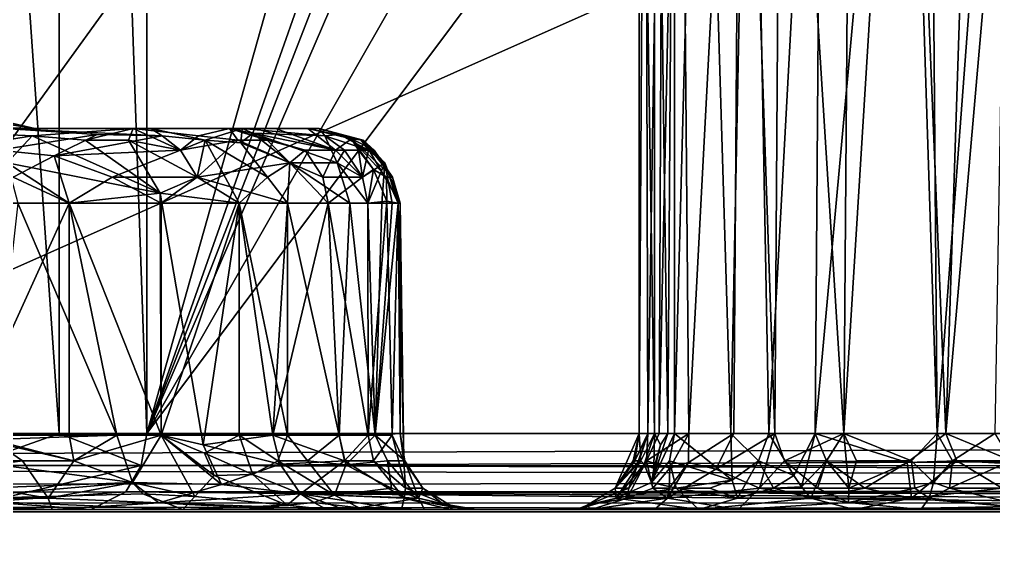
# Model space of a CAD drawing. Extents: x -30 to 83, y -53 to 60.
# Drawn here: x 10.724 to 12.003, y -13.076 to -12.357 of the extents above; entities that cross this region are included whole.
import ezdxf

# ---------------------------------------------------------------- set-up
doc = ezdxf.new("R2010")
doc.units = 0
doc.header["$MEASUREMENT"] = 0

msp = doc.modelspace()

# ---------------------------------------------------------------- linework, layer by layer
for points in [[(63.169998, -40), (-9.17, -40), (63.169998, 60)], [(-9.17, 60), (63.169998, 60), (-9.17, -40)], [(-7.187, 58, 2), (-7.187, -40, 2), (61.187, -40, 2)], [(61.187, 58, 2), (-7.187, 58, 2), (61.187, -40, 2)], [(-30, -1, 38), (30, -1, 38), (-30, -17, 38)], [(30, -17, 38), (-30, -17, 38), (30, -1, 38)], [(30, -2.998, 39.998001), (-30, -2.998, 39.998001), (-30, -15.003, 39.998001)], [(-30, -15.003, 39.998001), (30, -15.003, 39.998001), (30, -2.998, 39.998001)], [(5, -15, 40), (5, -3, 40), (75, -15, 40)], [(75, -3, 40), (75, -15, 40), (5, -3, 40)], [(9.998001, -13.003, 41.998001), (21.252998, -13.003, 41.998001), (21.252998, -7.997999, 41.998001)], [(9.998001, -13.003, 41.998001), (21.252998, -7.997999, 41.998001), (9.998001, -7.997999, 41.998001)], [(10.775896, -9.6, 62.894791), (10.545287, -9.6, 63.087795), (10.775896, -12.9, 62.894791)], [(10.775896, -12.9, 62.894791), (10.545287, -9.6, 63.087795), (10.545287, -12.9, 63.087795)], [(10.890836, -12.9, 62.784191), (10.890836, -9.6, 62.784191), (10.775896, -9.6, 62.894791)], [(10.890836, -12.9, 62.784191), (10.775896, -9.6, 62.894791), (10.775896, -12.9, 62.894791)], [(10.890836, -12.9, 62.784191), (11.313806, -11.4, 62.269073), (10.890836, -9.6, 62.784191)], [(11.389791, -11.48587, 62.186131), (11.313806, -11.4, 62.269073), (10.890836, -12.9, 62.784191)], [(11.433151, -11.50461, 62.134155), (11.389791, -11.48587, 62.186131), (10.890836, -12.9, 62.784191)], [(11.485088, -11.52447, 62.071911), (11.433151, -11.50461, 62.134155), (10.890836, -12.9, 62.784191)], [(11.650565, -11.57253, 61.873566), (11.485088, -11.52447, 62.071911), (10.890836, -12.9, 62.784191)], [(11.864437, -11.6, 61.61721), (11.650565, -11.57253, 61.873566), (10.890836, -12.9, 62.784191)], [(18.379839, -12.9, 47.587738), (6.012379, -12.9, 57.905735), (7.153762, -11.59938, 56.953491)], [(18.379839, -11.6, 47.587738), (18.379839, -12.9, 47.587738), (7.153762, -11.59938, 56.953491)], [(10.890836, -12.9, 62.784191), (21.208832, -12.9, 50.416733), (11.864437, -11.6, 61.61721)], [(11.545348, -11.6, 56.843407), (11.537577, -12.9, 56.781273), (11.53711, -11.6, 56.759468)], [(11.537577, -12.9, 56.781273), (11.557652, -12.9, 56.61972), (11.53711, -11.6, 56.759468)], [(11.557652, -11.6, 56.61972), (11.53711, -11.6, 56.759468), (11.557652, -12.9, 56.61972)], [(11.537577, -12.9, 56.781273), (11.545348, -11.6, 56.843407), (11.548962, -12.9, 56.867683)], [(11.545348, -11.6, 56.843407), (11.569461, -11.6, 56.935471), (11.548962, -12.9, 56.867683)], [(11.563754, -12.9, 56.920151), (11.548962, -12.9, 56.867683), (11.569461, -11.6, 56.935471)], [(11.557652, -12.9, 56.61972), (11.575167, -12.9, 56.568123), (11.557652, -11.6, 56.61972)], [(11.583949, -11.6, 56.548153), (11.557652, -11.6, 56.61972), (11.575167, -12.9, 56.568123)], [(11.60261, -12.9, 57.004047), (11.563754, -12.9, 56.920151), (11.591394, -11.6, 56.985336)], [(11.569461, -11.6, 56.935471), (11.591394, -11.6, 56.985336), (11.563754, -12.9, 56.920151)], [(11.575167, -12.9, 56.568123), (11.583949, -12.9, 56.548153), (11.583949, -11.6, 56.548153)], [(11.61864, -11.6, 56.486408), (11.583949, -11.6, 56.548153), (11.583949, -12.9, 56.548153)], [(11.583949, -12.9, 56.548153), (11.657863, -12.9, 56.43412), (11.61864, -11.6, 56.486408)], [(11.591394, -11.6, 56.985336), (11.671143, -11.6, 57.098503), (11.60261, -12.9, 57.004047)], [(11.661639, -12.9, 57.088745), (11.60261, -12.9, 57.004047), (11.671143, -11.6, 57.098503)], [(11.683552, -11.6, 56.405914), (11.61864, -11.6, 56.486408), (11.657863, -12.9, 56.43412)], [(11.657863, -12.9, 56.43412), (11.707827, -12.9, 56.383987), (11.683552, -11.6, 56.405914)], [(11.715718, -12.9, 57.142487), (11.661639, -12.9, 57.088745), (11.671143, -11.6, 57.098503)], [(11.671143, -11.6, 57.098503), (11.724217, -11.6, 57.149315), (11.715718, -12.9, 57.142487)], [(11.683552, -11.6, 56.405914), (11.707827, -12.9, 56.383987), (11.778028, -11.6, 56.332523)], [(11.768455, -12.9, 56.337769), (11.778028, -11.6, 56.332523), (11.707827, -12.9, 56.383987)], [(11.715718, -12.9, 57.142487), (11.724217, -11.6, 57.149315), (11.806228, -12.9, 57.202972)], [(11.816227, -11.6, 57.207371), (11.806228, -12.9, 57.202972), (11.724217, -11.6, 57.149315)], [(11.887198, -11.6, 56.283966), (11.778028, -11.6, 56.332523), (11.768455, -12.9, 56.337769)], [(11.768455, -12.9, 56.337769), (11.940048, -12.9, 56.271519), (11.887198, -11.6, 56.283966)], [(11.816227, -11.6, 57.207371), (11.886753, -11.6, 57.236317), (11.806228, -12.9, 57.202972)], [(11.92889, -12.9, 57.247612), (11.806228, -12.9, 57.202972), (11.886753, -11.6, 57.236317)], [(21.208832, -11.6, 50.416733), (11.864437, -11.6, 61.61721), (21.208832, -12.9, 50.416733)], [(11.886753, -11.6, 57.236317), (11.91829, -11.6, 57.245014), (11.92889, -12.9, 57.247612)], [(11.887198, -11.6, 56.283966), (11.940048, -12.9, 56.271519), (11.982736, -11.6, 56.263027)], [(12.026202, -11.6, 57.25922), (11.92889, -12.9, 57.247612), (11.91829, -11.6, 57.245014)], [(12.004444, -12.9, 57.257801), (11.92889, -12.9, 57.247612), (12.026202, -11.6, 57.25922)], [(11.982736, -11.6, 56.263027), (11.940048, -12.9, 56.271519), (12.053453, -11.6, 56.260067)], [(11.940048, -12.9, 56.271519), (12.053453, -12.9, 56.260067), (12.053453, -11.6, 56.260067)], [(10.649133, -12.49763, 60.93784), (10.704004, -12.49063, 60.44664), (10.743765, -12.5, 60.41074)], [(10.707829, -12.49413, 60.150482), (10.67135, -12.5, 59.804203), (10.743765, -12.5, 60.41074)], [(10.707829, -12.49413, 60.150482), (10.743765, -12.5, 60.41074), (10.704004, -12.49063, 60.44664)], [(10.70464, -12.5, 61.78553), (10.332462, -12.5, 61.667389), (10.896458, -12.5, 61.425323)], [(10.625834, -12.5, 61.087299), (10.896458, -12.5, 61.425323), (10.332462, -12.5, 61.667389)], [(10.534249, -12.5, 58.674099), (10.872953, -12.5, 59.217583), (10.443436, -12.5, 59.210758)], [(10.67135, -12.5, 59.804203), (10.443436, -12.5, 59.210758), (10.872953, -12.5, 59.217583)], [(10.534249, -12.5, 58.674099), (10.62531, -12.5282, 58.677761), (10.740278, -12.50937, 58.888077)], [(10.534249, -12.5, 58.674099), (10.740278, -12.50937, 58.888077), (10.872953, -12.5, 59.217583)], [(10.743765, -12.5, 60.41074), (10.625834, -12.5, 61.087299), (10.649133, -12.49763, 60.93784)], [(10.743765, -12.5, 60.41074), (11.016114, -12.5, 61.096577), (10.625834, -12.5, 61.087299)], [(11.016114, -12.5, 61.096577), (10.896458, -12.5, 61.425323), (10.625834, -12.5, 61.087299)], [(10.872953, -12.5, 59.217583), (10.99978, -12.5, 59.543713), (10.67135, -12.5, 59.804203)], [(10.99978, -12.5, 59.543713), (11.032441, -12.5, 59.655769), (10.67135, -12.5, 59.804203)], [(11.032441, -12.5, 59.655769), (11.060181, -12.5, 59.769138), (10.67135, -12.5, 59.804203)], [(11.060181, -12.5, 59.769138), (11.102621, -12.5, 60.028152), (10.67135, -12.5, 59.804203)], [(10.67135, -12.5, 59.804203), (11.102621, -12.5, 60.028152), (10.743765, -12.5, 60.41074)], [(10.696106, -12.5282, 61.922012), (10.70464, -12.5, 61.78553), (10.825732, -12.50762, 61.652531)], [(10.696106, -12.5282, 61.922012), (10.825732, -12.50762, 61.652531), (10.769249, -12.53572, 61.826694)], [(10.896458, -12.5, 61.425323), (10.91125, -12.50937, 61.496601), (10.70464, -12.5, 61.78553)], [(10.825732, -12.50762, 61.652531), (10.70464, -12.5, 61.78553), (10.91125, -12.50937, 61.496601)], [(10.809851, -12.51502, 58.984787), (10.872953, -12.5, 59.217583), (10.740278, -12.50937, 58.888077)], [(11.102621, -12.5, 60.028152), (11.11723, -12.5, 60.523087), (10.743765, -12.5, 60.41074)], [(11.11723, -12.5, 60.523087), (11.016114, -12.5, 61.096577), (10.743765, -12.5, 60.41074)], [(10.825732, -12.50762, 61.652531), (10.91125, -12.50937, 61.496601), (10.769249, -12.53572, 61.826694)], [(10.809851, -12.51502, 58.984787), (10.86707, -12.51502, 59.089085), (10.872953, -12.5, 59.217583)], [(10.86707, -12.51502, 59.089085), (10.935249, -12.5282, 59.188534), (10.872953, -12.5, 59.217583)], [(10.959001, -12.50937, 59.308239), (10.99978, -12.5, 59.543713), (10.872953, -12.5, 59.217583)], [(10.872953, -12.5, 59.217583), (10.935249, -12.5282, 59.188534), (10.959001, -12.50937, 59.308239)], [(10.896458, -12.5, 61.425323), (11.016114, -12.5, 61.096577), (10.9676, -12.51502, 61.391644)], [(10.9676, -12.51502, 61.391644), (10.91125, -12.50937, 61.496601), (10.896458, -12.5, 61.425323)], [(10.959001, -12.50937, 59.308239), (11.010718, -12.51502, 59.41555), (10.99978, -12.5, 59.543713)], [(10.9676, -12.51502, 61.391644), (11.016114, -12.5, 61.096577), (11.014417, -12.51878, 61.282108)], [(11.010718, -12.51502, 59.41555), (11.048959, -12.51502, 59.528206), (10.99978, -12.5, 59.543713)], [(10.99978, -12.5, 59.543713), (11.138974, -12.5282, 59.812973), (11.032441, -12.5, 59.655769)], [(11.048959, -12.51502, 59.528206), (11.098839, -12.5282, 59.637978), (10.99978, -12.5, 59.543713)], [(11.098839, -12.5282, 59.637978), (11.138974, -12.5282, 59.812973), (10.99978, -12.5, 59.543713)], [(11.030256, -12.50587, 61.162209), (11.014417, -12.51878, 61.282108), (11.016114, -12.5, 61.096577)], [(11.030256, -12.50587, 61.162209), (11.078609, -12.54478, 61.177456), (11.014417, -12.51878, 61.282108)], [(11.016114, -12.5, 61.096577), (11.11723, -12.5, 60.523087), (11.12457, -12.50937, 60.820042)], [(11.030256, -12.50587, 61.162209), (11.016114, -12.5, 61.096577), (11.12457, -12.50937, 60.820042)], [(11.030256, -12.50587, 61.162209), (11.12457, -12.50937, 60.820042), (11.140869, -12.54478, 60.945065)], [(11.030256, -12.50587, 61.162209), (11.140869, -12.54478, 60.945065), (11.078609, -12.54478, 61.177456)], [(11.060181, -12.5, 59.769138), (11.032441, -12.5, 59.655769), (11.138974, -12.5282, 59.812973)], [(11.102621, -12.5, 60.028152), (11.060181, -12.5, 59.769138), (11.138974, -12.5282, 59.812973)], [(11.175157, -12.51502, 60.34816), (11.102621, -12.5, 60.028152), (11.15965, -12.51327, 60.110962)], [(11.11723, -12.5, 60.523087), (11.102621, -12.5, 60.028152), (11.175157, -12.51502, 60.34816)], [(11.15965, -12.51327, 60.110962), (11.102621, -12.5, 60.028152), (11.138974, -12.5282, 59.812973)], [(11.175157, -12.51502, 60.34816), (11.172568, -12.51502, 60.467094), (11.11723, -12.5, 60.523087)], [(11.143951, -12.50762, 60.643257), (11.12457, -12.50937, 60.820042), (11.11723, -12.5, 60.523087)], [(11.172568, -12.51502, 60.467094), (11.143951, -12.50762, 60.643257), (11.11723, -12.5, 60.523087)], [(11.143951, -12.50762, 60.643257), (11.181895, -12.5282, 60.587311), (11.12457, -12.50937, 60.820042)], [(11.181895, -12.5282, 60.587311), (11.143951, -12.50762, 60.643257), (11.172568, -12.51502, 60.467094)], [(10.62531, -12.5282, 58.677761), (10.707498, -12.54478, 58.766327), (10.740278, -12.50937, 58.888077)], [(10.707498, -12.54478, 58.766327), (10.908478, -12.58488, 59.067535), (10.740278, -12.50937, 58.888077)], [(10.809851, -12.51502, 58.984787), (10.740278, -12.50937, 58.888077), (10.908478, -12.58488, 59.067535)], [(10.935249, -12.5282, 61.507786), (10.769249, -12.53572, 61.826694), (10.91125, -12.50937, 61.496601)], [(10.809851, -12.51502, 58.984787), (10.908478, -12.58488, 59.067535), (10.86707, -12.51502, 59.089085)], [(10.86707, -12.51502, 59.089085), (10.956915, -12.56398, 59.178421), (10.935249, -12.5282, 59.188534)], [(10.86707, -12.51502, 59.089085), (10.908478, -12.58488, 59.067535), (10.956915, -12.56398, 59.178421)], [(10.91125, -12.50937, 61.496601), (10.9676, -12.51502, 61.391644), (10.935249, -12.5282, 61.507786)], [(10.935249, -12.5282, 59.188534), (11.010718, -12.51502, 59.41555), (10.959001, -12.50937, 59.308239)], [(10.935249, -12.5282, 59.188534), (10.956915, -12.56398, 59.178421), (11.010718, -12.51502, 59.41555)], [(10.935249, -12.5282, 61.507786), (10.9676, -12.51502, 61.391644), (10.956915, -12.56398, 61.517899)], [(10.956915, -12.56398, 59.178421), (11.078609, -12.54478, 59.518867), (11.010718, -12.51502, 59.41555)], [(11.012302, -12.59782, 61.410156), (10.956915, -12.56398, 61.517899), (10.9676, -12.51502, 61.391644)], [(11.012302, -12.59782, 61.410156), (10.9676, -12.51502, 61.391644), (11.049327, -12.56398, 61.294815)], [(11.014417, -12.51878, 61.282108), (11.049327, -12.56398, 61.294815), (10.9676, -12.51502, 61.391644)], [(11.048959, -12.51502, 59.528206), (11.010718, -12.51502, 59.41555), (11.078609, -12.54478, 59.518867)], [(11.078609, -12.54478, 61.177456), (11.049327, -12.56398, 61.294815), (11.014417, -12.51878, 61.282108)], [(11.048959, -12.51502, 59.528206), (11.078609, -12.54478, 59.518867), (11.098839, -12.5282, 59.637978)], [(11.150648, -12.5282, 60.824638), (11.12457, -12.50937, 60.820042), (11.181895, -12.5282, 60.587311)], [(11.150648, -12.5282, 60.824638), (11.140869, -12.54478, 60.945065), (11.12457, -12.50937, 60.820042)], [(11.15965, -12.51327, 60.110962), (11.138974, -12.5282, 59.812973), (11.168856, -12.5282, 59.990005)], [(11.15965, -12.51327, 60.110962), (11.189723, -12.5282, 60.228477), (11.175157, -12.51502, 60.34816)], [(11.20571, -12.56398, 60.10693), (11.15965, -12.51327, 60.110962), (11.188655, -12.55383, 59.9874)], [(11.168856, -12.5282, 59.990005), (11.188655, -12.55383, 59.9874), (11.15965, -12.51327, 60.110962)], [(11.20571, -12.56398, 60.10693), (11.213609, -12.56398, 60.227428), (11.15965, -12.51327, 60.110962)], [(11.189723, -12.5282, 60.228477), (11.15965, -12.51327, 60.110962), (11.213609, -12.56398, 60.227428)], [(11.203625, -12.54478, 60.468452), (11.172568, -12.51502, 60.467094), (11.175157, -12.51502, 60.34816)], [(11.203625, -12.54478, 60.468452), (11.181895, -12.5282, 60.587311), (11.172568, -12.51502, 60.467094)], [(11.189723, -12.5282, 60.228477), (11.213609, -12.56398, 60.227428), (11.175157, -12.51502, 60.34816)], [(11.213609, -12.56398, 60.227428), (11.223551, -12.59782, 60.34816), (11.175157, -12.51502, 60.34816)], [(11.175157, -12.51502, 60.34816), (11.223551, -12.59782, 60.34816), (11.203625, -12.54478, 60.468452)], [(10.696106, -12.5282, 61.922012), (10.769249, -12.53572, 61.826694), (10.715686, -12.56398, 61.935722)], [(10.769249, -12.53572, 61.826694), (10.935249, -12.5282, 61.507786), (10.845426, -12.56398, 61.732075)], [(10.956915, -12.56398, 61.517899), (10.845426, -12.56398, 61.732075), (10.935249, -12.5282, 61.507786)], [(11.098839, -12.5282, 59.637978), (11.078609, -12.54478, 59.518867), (11.121925, -12.56398, 59.63179)], [(11.138974, -12.5282, 59.812973), (11.098839, -12.5282, 59.637978), (11.121925, -12.56398, 59.63179)], [(11.121925, -12.56398, 59.63179), (11.174188, -12.56398, 59.867535), (11.138974, -12.5282, 59.812973)], [(11.138974, -12.5282, 59.812973), (11.174188, -12.56398, 59.867535), (11.168856, -12.5282, 59.990005)], [(11.150648, -12.5282, 60.824638), (11.174188, -12.56398, 60.828789), (11.140869, -12.54478, 60.945065)], [(11.150648, -12.5282, 60.824638), (11.181895, -12.5282, 60.587311), (11.174188, -12.56398, 60.828789)], [(11.188655, -12.55383, 59.9874), (11.168856, -12.5282, 59.990005), (11.174188, -12.56398, 59.867535)], [(11.203625, -12.54478, 60.468452), (11.174188, -12.56398, 60.828789), (11.181895, -12.5282, 60.587311)], [(10.707498, -12.54478, 58.766327), (10.721667, -12.59782, 58.756413), (10.788935, -12.59782, 58.857086)], [(10.707498, -12.54478, 58.766327), (10.788935, -12.59782, 58.857086), (10.908478, -12.58488, 59.067535)], [(10.788935, -12.59782, 61.839237), (10.715686, -12.56398, 61.935722), (10.769249, -12.53572, 61.826694)], [(10.845426, -12.56398, 61.732075), (10.788935, -12.59782, 61.839237), (10.769249, -12.53572, 61.826694)], [(11.078609, -12.54478, 59.518867), (10.956915, -12.56398, 59.178421), (11.075645, -12.59782, 59.456337)], [(11.078609, -12.54478, 61.177456), (11.075645, -12.59782, 61.239986), (11.049327, -12.56398, 61.294815)], [(11.075645, -12.59782, 61.239986), (11.078609, -12.54478, 61.177456), (11.157768, -12.59782, 60.948811)], [(11.128989, -12.59782, 59.629902), (11.078609, -12.54478, 59.518867), (11.075645, -12.59782, 59.456337)], [(11.140869, -12.54478, 60.945065), (11.157768, -12.59782, 60.948811), (11.078609, -12.54478, 61.177456)], [(11.121925, -12.56398, 59.63179), (11.078609, -12.54478, 59.518867), (11.128989, -12.59782, 59.629902)], [(11.157768, -12.59782, 60.948811), (11.140869, -12.54478, 60.945065), (11.181386, -12.59782, 60.830059)], [(11.174188, -12.56398, 60.828789), (11.181386, -12.59782, 60.830059), (11.140869, -12.54478, 60.945065)], [(11.174188, -12.56398, 60.828789), (11.203625, -12.54478, 60.468452), (11.181386, -12.59782, 60.830059)], [(11.199806, -12.59782, 60.710384), (11.181386, -12.59782, 60.830059), (11.203625, -12.54478, 60.468452)], [(11.212987, -12.59782, 60.590034), (11.199806, -12.59782, 60.710384), (11.203625, -12.54478, 60.468452)], [(11.203625, -12.54478, 60.468452), (11.223551, -12.59782, 60.34816), (11.2209, -12.59782, 60.469212)], [(11.203625, -12.54478, 60.468452), (11.2209, -12.59782, 60.469212), (11.212987, -12.59782, 60.590034)], [(11.174188, -12.56398, 59.867535), (11.181386, -12.59782, 59.866261), (11.188655, -12.55383, 59.9874)], [(11.205986, -12.59513, 60.046169), (11.188655, -12.55383, 59.9874), (11.181386, -12.59782, 59.866261)], [(11.188655, -12.55383, 59.9874), (11.205986, -12.59513, 60.046169), (11.20571, -12.56398, 60.10693)], [(10.788935, -12.59782, 61.839237), (10.650073, -12.59782, 62.037552), (10.715686, -12.56398, 61.935722)], [(10.788935, -12.59782, 61.839237), (10.845426, -12.56398, 61.732075), (10.909985, -12.59782, 61.629574)], [(10.956915, -12.56398, 61.517899), (10.909985, -12.59782, 61.629574), (10.845426, -12.56398, 61.732075)], [(11.012302, -12.59782, 59.286163), (10.956915, -12.56398, 59.178421), (10.908478, -12.58488, 59.067535)], [(11.012302, -12.59782, 61.410156), (10.909985, -12.59782, 61.629574), (10.956915, -12.56398, 61.517899)], [(11.075645, -12.59782, 59.456337), (10.956915, -12.56398, 59.178421), (11.012302, -12.59782, 59.286163)], [(11.075645, -12.59782, 61.239986), (11.012302, -12.59782, 61.410156), (11.049327, -12.56398, 61.294815)], [(11.121925, -12.56398, 59.63179), (11.128989, -12.59782, 59.629902), (11.174188, -12.56398, 59.867535)], [(11.181386, -12.59782, 59.866261), (11.174188, -12.56398, 59.867535), (11.128989, -12.59782, 59.629902)], [(11.205986, -12.59513, 60.046169), (11.2209, -12.59782, 60.227112), (11.20571, -12.56398, 60.10693)], [(11.213609, -12.56398, 60.227428), (11.20571, -12.56398, 60.10693), (11.2209, -12.59782, 60.227112)], [(11.213609, -12.56398, 60.227428), (11.2209, -12.59782, 60.227112), (11.223551, -12.59782, 60.34816)], [(10.908478, -12.58488, 59.067535), (10.788935, -12.59782, 58.857086), (10.910069, -12.90218, 59.066708)], [(11.012302, -12.59782, 59.286163), (10.908478, -12.58488, 59.067535), (10.965167, -12.91513, 59.174583)], [(10.965167, -12.91513, 59.174583), (10.908478, -12.58488, 59.067535), (10.910069, -12.90218, 59.066708)], [(11.205986, -12.59513, 60.046169), (11.181386, -12.59782, 59.866261), (11.181485, -12.90218, 59.866245)], [(11.213078, -12.90218, 60.106281), (11.205986, -12.59513, 60.046169), (11.181485, -12.90218, 59.866245)], [(11.205986, -12.59513, 60.046169), (11.213078, -12.90218, 60.106281), (11.2209, -12.59782, 60.227112)], [(10.650073, -12.59782, 62.037552), (10.788935, -12.59782, 61.839237), (10.650151, -12.90218, 62.037617)], [(10.78902, -12.90218, 61.839294), (10.650151, -12.90218, 62.037617), (10.788935, -12.59782, 61.839237)], [(10.686616, -12.90811, 58.707024), (10.851831, -12.90218, 58.960541), (10.721667, -12.59782, 58.756413)], [(10.788935, -12.59782, 58.857086), (10.721667, -12.59782, 58.756413), (10.851831, -12.90218, 58.960541)], [(10.78902, -12.90218, 61.839294), (10.788935, -12.59782, 61.839237), (10.910069, -12.90218, 61.629616)], [(10.788935, -12.59782, 61.839237), (10.909985, -12.59782, 61.629574), (10.910069, -12.90218, 61.629616)], [(10.851831, -12.90218, 58.960541), (10.910069, -12.90218, 59.066708), (10.788935, -12.59782, 58.857086)], [(10.909985, -12.59782, 61.629574), (11.012302, -12.59782, 61.410156), (10.910069, -12.90218, 61.629616)], [(11.012387, -12.90218, 61.410198), (10.910069, -12.90218, 61.629616), (11.012302, -12.59782, 61.410156)], [(10.965167, -12.91513, 59.174583), (11.056271, -12.90218, 59.398975), (11.012302, -12.59782, 59.286163)], [(11.075645, -12.59782, 61.239986), (11.075737, -12.90218, 61.240021), (11.012302, -12.59782, 61.410156)], [(11.012387, -12.90218, 61.410198), (11.012302, -12.59782, 61.410156), (11.075737, -12.90218, 61.240021)], [(11.075645, -12.59782, 59.456337), (11.012302, -12.59782, 59.286163), (11.056271, -12.90218, 59.398975)], [(11.075645, -12.59782, 59.456337), (11.056271, -12.90218, 59.398975), (11.128989, -12.59782, 59.629902)], [(11.143464, -12.90218, 59.688686), (11.128989, -12.59782, 59.629902), (11.056271, -12.90218, 59.398975)], [(11.075737, -12.90218, 61.240021), (11.075645, -12.59782, 61.239986), (11.143464, -12.90218, 61.007637)], [(11.157768, -12.59782, 60.948811), (11.143464, -12.90218, 61.007637), (11.075645, -12.59782, 61.239986)], [(11.181386, -12.59782, 59.866261), (11.128989, -12.59782, 59.629902), (11.181485, -12.90218, 59.866245)], [(11.143464, -12.90218, 59.688686), (11.181485, -12.90218, 59.866245), (11.128989, -12.59782, 59.629902)], [(11.143464, -12.90218, 61.007637), (11.157768, -12.59782, 60.948811), (11.190692, -12.90218, 60.770241)], [(11.181386, -12.59782, 60.830059), (11.190692, -12.90218, 60.770241), (11.157768, -12.59782, 60.948811)], [(11.199806, -12.59782, 60.710384), (11.190692, -12.90218, 60.770241), (11.181386, -12.59782, 60.830059)], [(11.199806, -12.59782, 60.710384), (11.212987, -12.59782, 60.590034), (11.190692, -12.90218, 60.770241)], [(11.212987, -12.59782, 60.590034), (11.2209, -12.59782, 60.469212), (11.190692, -12.90218, 60.770241)], [(11.223594, -12.9, 60.34816), (11.190692, -12.90218, 60.770241), (11.2209, -12.59782, 60.469212)], [(11.228295, -12.93603, 60.226788), (11.2209, -12.59782, 60.227112), (11.213078, -12.90218, 60.106281)], [(11.2209, -12.59782, 60.469212), (11.223551, -12.59782, 60.34816), (11.223594, -12.9, 60.34816)], [(11.223551, -12.59782, 60.34816), (11.2209, -12.59782, 60.227112), (11.228295, -12.93603, 60.226788)], [(11.223594, -12.9, 60.34816), (11.223551, -12.59782, 60.34816), (11.228295, -12.93603, 60.226788)], [(6.018382, -12.94227, 57.912926), (6.012379, -12.9, 57.905735), (18.379839, -12.9, 47.587738)], [(18.393953, -12.96258, 47.604652), (6.018382, -12.94227, 57.912926), (18.379839, -12.9, 47.587738)], [(10.545287, -12.9, 63.087795), (10.656685, -12.94227, 62.986622), (10.775896, -12.9, 62.894791)], [(10.655942, -12.93603, 62.042065), (10.650151, -12.90218, 62.037617), (10.795178, -12.93603, 61.843216)], [(10.78902, -12.90218, 61.839294), (10.795178, -12.93603, 61.843216), (10.650151, -12.90218, 62.037617)], [(10.883645, -12.94227, 62.778191), (10.775896, -12.9, 62.894791), (10.656685, -12.94227, 62.986622)], [(10.851831, -12.90218, 58.960541), (10.686616, -12.90811, 58.707024), (10.795178, -12.93603, 58.853104)], [(10.890836, -12.9, 62.784191), (10.775896, -12.9, 62.894791), (10.883645, -12.94227, 62.778191)], [(10.78902, -12.90218, 61.839294), (10.910069, -12.90218, 61.629616), (10.795178, -12.93603, 61.843216)], [(10.872055, -12.96428, 58.948875), (10.851831, -12.90218, 58.960541), (10.795178, -12.93603, 58.853104)], [(10.872055, -12.96428, 61.747448), (10.795178, -12.93603, 61.843216), (10.910069, -12.90218, 61.629616)], [(10.851831, -12.90218, 58.960541), (10.872055, -12.96428, 58.948875), (10.910069, -12.90218, 59.066708)], [(10.989173, -12.96728, 59.163387), (10.910069, -12.90218, 59.066708), (10.872055, -12.96428, 58.948875)], [(10.954072, -12.98297, 61.652519), (10.872055, -12.96428, 61.747448), (10.910069, -12.90218, 61.629616)], [(21.200899, -12.94422, 50.410114), (21.208832, -12.9, 50.416733), (10.883645, -12.94227, 62.778191)], [(10.890836, -12.9, 62.784191), (10.883645, -12.94227, 62.778191), (21.208832, -12.9, 50.416733)], [(11.012387, -12.90218, 61.410198), (10.966666, -12.92589, 61.522446), (10.910069, -12.90218, 61.629616)], [(10.910069, -12.90218, 59.066708), (10.989173, -12.96728, 59.163387), (10.965167, -12.91513, 59.174583)], [(10.979302, -12.95523, 61.528336), (10.910069, -12.90218, 61.629616), (10.966666, -12.92589, 61.522446)], [(10.954072, -12.98297, 61.652519), (10.910069, -12.90218, 61.629616), (10.979302, -12.95523, 61.528336)], [(11.065979, -12.94056, 59.395447), (11.056271, -12.90218, 59.398975), (10.965167, -12.91513, 59.174583)], [(11.030178, -12.95392, 61.417568), (10.966666, -12.92589, 61.522446), (11.012387, -12.90218, 61.410198)], [(11.030178, -12.95392, 61.417568), (11.012387, -12.90218, 61.410198), (11.063137, -12.93603, 61.299843)], [(11.075737, -12.90218, 61.240021), (11.063137, -12.93603, 61.299843), (11.012387, -12.90218, 61.410198)], [(11.065979, -12.94056, 59.395447), (11.150563, -12.93603, 59.686947), (11.056271, -12.90218, 59.398975)], [(11.143464, -12.90218, 59.688686), (11.056271, -12.90218, 59.398975), (11.150563, -12.93603, 59.686947)], [(11.063137, -12.93603, 61.299843), (11.075737, -12.90218, 61.240021), (11.102161, -12.93603, 61.184887)], [(11.075737, -12.90218, 61.240021), (11.143464, -12.90218, 61.007637), (11.102161, -12.93603, 61.184887)], [(11.152472, -12.9411, 61.009884), (11.102161, -12.93603, 61.184887), (11.143464, -12.90218, 61.007637)], [(11.143464, -12.90218, 59.688686), (11.150563, -12.93603, 59.686947), (11.181485, -12.90218, 59.866245)], [(11.143464, -12.90218, 61.007637), (11.190692, -12.90218, 60.770241), (11.152472, -12.9411, 61.009884)], [(11.188676, -12.93603, 59.864979), (11.181485, -12.90218, 59.866245), (11.150563, -12.93603, 59.686947)], [(11.207139, -12.93603, 60.711353), (11.152472, -12.9411, 61.009884), (11.190692, -12.90218, 60.770241)], [(11.213078, -12.90218, 60.106281), (11.181485, -12.90218, 59.866245), (11.188676, -12.93603, 59.864979)], [(11.188676, -12.93603, 59.864979), (11.230841, -12.97181, 59.981842), (11.213078, -12.90218, 60.106281)], [(11.223594, -12.9, 60.34816), (11.229625, -12.93603, 60.408852), (11.190692, -12.90218, 60.770241)], [(11.207139, -12.93603, 60.711353), (11.190692, -12.90218, 60.770241), (11.229625, -12.93603, 60.408852)], [(11.213078, -12.90218, 60.106281), (11.230841, -12.97181, 59.981842), (11.228295, -12.93603, 60.226788)], [(11.229625, -12.93603, 60.408852), (11.223594, -12.9, 60.34816), (11.228295, -12.93603, 60.226788)], [(11.505849, -12.97181, 56.75946), (11.537577, -12.9, 56.781273), (11.531687, -12.93603, 56.80368)], [(11.505849, -12.97181, 56.75946), (11.529757, -12.93603, 56.759468), (11.537577, -12.9, 56.781273)], [(11.547038, -12.93603, 56.890778), (11.523951, -12.97181, 56.896965), (11.548962, -12.9, 56.867683)], [(11.548962, -12.9, 56.867683), (11.523951, -12.97181, 56.896965), (11.537457, -12.93603, 56.847565)], [(11.529757, -12.93603, 56.759468), (11.53962, -12.93603, 56.660507), (11.537577, -12.9, 56.781273)], [(11.537457, -12.93603, 56.847565), (11.531687, -12.93603, 56.80368), (11.548962, -12.9, 56.867683)], [(11.537577, -12.9, 56.781273), (11.548962, -12.9, 56.867683), (11.531687, -12.93603, 56.80368)], [(11.557652, -12.9, 56.61972), (11.537577, -12.9, 56.781273), (11.53962, -12.93603, 56.660507)], [(11.544118, -12.94056, 56.627373), (11.557652, -12.9, 56.61972), (11.53962, -12.93603, 56.660507)], [(11.544118, -12.94056, 56.627373), (11.556647, -12.94618, 56.584591), (11.557652, -12.9, 56.61972)], [(11.577747, -12.94563, 56.986115), (11.547038, -12.93603, 56.890778), (11.60261, -12.9, 57.004047)], [(11.563754, -12.9, 56.920151), (11.547038, -12.93603, 56.890778), (11.548962, -12.9, 56.867683)], [(11.563754, -12.9, 56.920151), (11.60261, -12.9, 57.004047), (11.547038, -12.93603, 56.890778)], [(11.565614, -12.91513, 56.58786), (11.553557, -12.96428, 56.55917), (11.575167, -12.9, 56.568123)], [(11.577288, -12.93603, 56.545044), (11.583949, -12.9, 56.548153), (11.553557, -12.96428, 56.55917)], [(11.575167, -12.9, 56.568123), (11.553557, -12.96428, 56.55917), (11.583949, -12.9, 56.548153)], [(11.565614, -12.91513, 56.58786), (11.557652, -12.9, 56.61972), (11.556647, -12.94618, 56.584591)], [(11.565614, -12.91513, 56.58786), (11.575167, -12.9, 56.568123), (11.557652, -12.9, 56.61972)], [(11.577288, -12.93603, 56.545044), (11.659631, -12.96126, 56.397945), (11.583949, -12.9, 56.548153)], [(11.577747, -12.94563, 56.986115), (11.60261, -12.9, 57.004047), (11.602192, -12.93829, 57.023415)], [(11.657863, -12.9, 56.43412), (11.583949, -12.9, 56.548153), (11.659631, -12.96126, 56.397945)], [(11.638163, -12.94676, 57.081181), (11.602192, -12.93829, 57.023415), (11.661639, -12.9, 57.088745)], [(11.60261, -12.9, 57.004047), (11.661639, -12.9, 57.088745), (11.602192, -12.93829, 57.023415)], [(11.638163, -12.94676, 57.081181), (11.661639, -12.9, 57.088745), (11.715718, -12.9, 57.142487)], [(11.715718, -12.9, 57.142487), (11.695616, -12.97181, 57.166435), (11.638163, -12.94676, 57.081181)], [(11.694343, -12.93603, 56.385406), (11.707827, -12.9, 56.383987), (11.657863, -12.9, 56.43412)], [(11.659631, -12.96126, 56.397945), (11.694343, -12.93603, 56.385406), (11.657863, -12.9, 56.43412)], [(11.740368, -12.95523, 56.335674), (11.707827, -12.9, 56.383987), (11.694343, -12.93603, 56.385406)], [(11.728249, -12.93603, 57.161972), (11.695616, -12.97181, 57.166435), (11.715718, -12.9, 57.142487)], [(11.707827, -12.9, 56.383987), (11.740368, -12.95523, 56.335674), (11.768455, -12.9, 56.337769)], [(11.806228, -12.9, 57.202972), (11.728249, -12.93603, 57.161972), (11.715718, -12.9, 57.142487)], [(11.783431, -12.93603, 57.198841), (11.728249, -12.93603, 57.161972), (11.806228, -12.9, 57.202972)], [(11.750784, -12.97011, 56.310028), (11.768455, -12.9, 56.337769), (11.740368, -12.95523, 56.335674)], [(11.750784, -12.97011, 56.310028), (11.783431, -12.93603, 56.320076), (11.768455, -12.9, 56.337769)], [(11.783431, -12.93603, 56.320076), (11.88954, -12.93829, 56.272816), (11.768455, -12.9, 56.337769)], [(11.940048, -12.9, 56.271519), (11.768455, -12.9, 56.337769), (11.88954, -12.93829, 56.272816)], [(11.812585, -12.97181, 57.240948), (11.783431, -12.93603, 57.198841), (11.806228, -12.9, 57.202972)], [(11.92889, -12.9, 57.247612), (11.895168, -12.93603, 57.246429), (11.806228, -12.9, 57.202972)], [(11.822697, -12.93603, 57.219284), (11.806228, -12.9, 57.202972), (11.895168, -12.93603, 57.246429)], [(11.812585, -12.97181, 57.240948), (11.806228, -12.9, 57.202972), (11.822697, -12.93603, 57.219284)], [(11.88954, -12.93829, 56.272816), (11.954515, -12.93603, 56.259216), (11.940048, -12.9, 56.271519)], [(11.92889, -12.9, 57.247612), (11.923827, -12.96428, 57.270451), (11.895168, -12.93603, 57.246429)], [(11.92889, -12.9, 57.247612), (11.949007, -12.93603, 57.259113), (11.923827, -12.96428, 57.270451)], [(11.92889, -12.9, 57.247612), (12.004444, -12.9, 57.257801), (11.949007, -12.93603, 57.259113)], [(11.954515, -12.93603, 56.259216), (12.037106, -12.94056, 56.249092), (11.940048, -12.9, 56.271519)], [(11.940048, -12.9, 56.271519), (12.037106, -12.94056, 56.249092), (12.053453, -12.9, 56.260067)], [(11.949007, -12.93603, 57.259113), (12.004444, -12.9, 57.257801), (12.026047, -12.93603, 57.266575)], [(10.686616, -12.90811, 58.707024), (10.587614, -12.95523, 58.553162), (10.727728, -12.93603, 58.752163)], [(10.727728, -12.93603, 58.752163), (10.795178, -12.93603, 58.853104), (10.686616, -12.90811, 58.707024)], [(10.965167, -12.91513, 59.174583), (10.989173, -12.96728, 59.163387), (11.065979, -12.94056, 59.395447)], [(11.565614, -12.91513, 56.58786), (11.556647, -12.94618, 56.584591), (11.553557, -12.96428, 56.55917)], [(10.979302, -12.95523, 61.528336), (10.966666, -12.92589, 61.522446), (11.030178, -12.95392, 61.417568)], [(6.030446, -12.96874, 57.92738), (6.018382, -12.94227, 57.912926), (18.393953, -12.96258, 47.604652)], [(10.761386, -12.98499, 58.728603), (10.727728, -12.93603, 58.752163), (10.587614, -12.95523, 58.553162)], [(10.795178, -12.93603, 61.843216), (10.872055, -12.96428, 61.747448), (10.655942, -12.93603, 62.042065)], [(10.674907, -12.97181, 62.056614), (10.655942, -12.93603, 62.042065), (10.872055, -12.96428, 61.747448)], [(10.883645, -12.94227, 62.778191), (10.656685, -12.94227, 62.986622), (10.67992, -12.98963, 62.899776)], [(10.863414, -12.97661, 62.761311), (10.883645, -12.94227, 62.778191), (10.67992, -12.98963, 62.899776)], [(10.795178, -12.93603, 58.853104), (10.727728, -12.93603, 58.752163), (10.761386, -12.98499, 58.728603)], [(10.761386, -12.98499, 58.728603), (10.872055, -12.96428, 58.948875), (10.795178, -12.93603, 58.853104)], [(10.883645, -12.94227, 62.778191), (10.863414, -12.97661, 62.761311), (21.186007, -12.97028, 50.397682)], [(21.186007, -12.97028, 50.397682), (21.200899, -12.94422, 50.410114), (10.883645, -12.94227, 62.778191)], [(11.065979, -12.94056, 59.395447), (10.989173, -12.96728, 59.163387), (11.092998, -12.97934, 59.385612)], [(11.063137, -12.93603, 61.299843), (11.092998, -12.97934, 61.310711), (11.030178, -12.95392, 61.417568)], [(11.092998, -12.97934, 61.310711), (11.063137, -12.93603, 61.299843), (11.137588, -12.98122, 61.19606)], [(11.102161, -12.93603, 61.184887), (11.137588, -12.98122, 61.19606), (11.063137, -12.93603, 61.299843)], [(11.065979, -12.94056, 59.395447), (11.092998, -12.97934, 59.385612), (11.150563, -12.93603, 59.686947)], [(11.22913, -12.98499, 59.857845), (11.150563, -12.93603, 59.686947), (11.092998, -12.97934, 59.385612)], [(11.102161, -12.93603, 61.184887), (11.152472, -12.9411, 61.009884), (11.137588, -12.98122, 61.19606)], [(11.137588, -12.98122, 61.19606), (11.152472, -12.9411, 61.009884), (11.212216, -12.97181, 60.835491)], [(11.150563, -12.93603, 59.686947), (11.22913, -12.98499, 59.857845), (11.188676, -12.93603, 59.864979)], [(11.207139, -12.93603, 60.711353), (11.212216, -12.97181, 60.835491), (11.152472, -12.9411, 61.009884)], [(11.22913, -12.98499, 59.857845), (11.230841, -12.97181, 59.981842), (11.188676, -12.93603, 59.864979)], [(11.207139, -12.93603, 60.711353), (11.229625, -12.93603, 60.408852), (11.247869, -12.98499, 60.716713)], [(11.247869, -12.98499, 60.716713), (11.212216, -12.97181, 60.835491), (11.207139, -12.93603, 60.711353)], [(11.229625, -12.93603, 60.408852), (11.228295, -12.93603, 60.226788), (11.253518, -12.97181, 60.409367)], [(11.230841, -12.97181, 59.981842), (11.253518, -12.97181, 60.409367), (11.228295, -12.93603, 60.226788)], [(11.253518, -12.97181, 60.409367), (11.247869, -12.98499, 60.716713), (11.229625, -12.93603, 60.408852)], [(11.505849, -12.97181, 56.75946), (11.537457, -12.93603, 56.847565), (11.523951, -12.97181, 56.896965)], [(11.537457, -12.93603, 56.847565), (11.505849, -12.97181, 56.75946), (11.531687, -12.93603, 56.80368)], [(11.53962, -12.93603, 56.660507), (11.529757, -12.93603, 56.759468), (11.505849, -12.97181, 56.75946)], [(11.505849, -12.97181, 56.75946), (11.507362, -12.98499, 56.617516), (11.53962, -12.93603, 56.660507)], [(11.53962, -12.93603, 56.660507), (11.507362, -12.98499, 56.617516), (11.544118, -12.94056, 56.627373)], [(11.544118, -12.94056, 56.627373), (11.507362, -12.98499, 56.617516), (11.553557, -12.96428, 56.55917)], [(11.555622, -12.97181, 56.983986), (11.521752, -12.98499, 56.947033), (11.547038, -12.93603, 56.890778)], [(11.547038, -12.93603, 56.890778), (11.521752, -12.98499, 56.947033), (11.523951, -12.97181, 56.896965)], [(11.553557, -12.96428, 56.55917), (11.556647, -12.94618, 56.584591), (11.544118, -12.94056, 56.627373)], [(11.577747, -12.94563, 56.986115), (11.555622, -12.97181, 56.983986), (11.547038, -12.93603, 56.890778)], [(11.553557, -12.96428, 56.55917), (11.586254, -12.97181, 56.479115), (11.577288, -12.93603, 56.545044)], [(11.638163, -12.94676, 57.081181), (11.574566, -12.98499, 57.054138), (11.602192, -12.93829, 57.023415)], [(11.602192, -12.93829, 57.023415), (11.574566, -12.98499, 57.054138), (11.57702, -12.97181, 57.025097)], [(11.602192, -12.93829, 57.023415), (11.57702, -12.97181, 57.025097), (11.577747, -12.94563, 56.986115)], [(11.577288, -12.93603, 56.545044), (11.586254, -12.97181, 56.479115), (11.659631, -12.96126, 56.397945)], [(11.666589, -12.98499, 56.355122), (11.694343, -12.93603, 56.385406), (11.659631, -12.96126, 56.397945)], [(11.666589, -12.98499, 56.355122), (11.713703, -12.97181, 56.33799), (11.694343, -12.93603, 56.385406)], [(11.694343, -12.93603, 56.385406), (11.713703, -12.97181, 56.33799), (11.740368, -12.95523, 56.335674)], [(11.771474, -12.97181, 57.219551), (11.695616, -12.97181, 57.166435), (11.728249, -12.93603, 57.161972)], [(11.771474, -12.97181, 57.219551), (11.728249, -12.93603, 57.161972), (11.783431, -12.93603, 57.198841)], [(11.762897, -12.98499, 56.284512), (11.783431, -12.93603, 56.320076), (11.750784, -12.97011, 56.310028)], [(11.783431, -12.93603, 56.320076), (11.762897, -12.98499, 56.284512), (11.833805, -12.97181, 56.268642)], [(11.812585, -12.97181, 57.240948), (11.771474, -12.97181, 57.219551), (11.783431, -12.93603, 57.198841)], [(11.783431, -12.93603, 56.320076), (11.833805, -12.97181, 56.268642), (11.88954, -12.93829, 56.272816)], [(11.895168, -12.93603, 57.246429), (11.812585, -12.97181, 57.240948), (11.822697, -12.93603, 57.219284)], [(11.895168, -12.93603, 57.246429), (11.899609, -12.97181, 57.272621), (11.812585, -12.97181, 57.240948)], [(11.895161, -12.98499, 56.229717), (11.88954, -12.93829, 56.272816), (11.833805, -12.97181, 56.268642)], [(11.954515, -12.93603, 56.259216), (11.88954, -12.93829, 56.272816), (11.895161, -12.98499, 56.229717)], [(12.013933, -12.97181, 56.228706), (11.954515, -12.93603, 56.259216), (11.895161, -12.98499, 56.229717)], [(11.899609, -12.97181, 57.272621), (11.895168, -12.93603, 57.246429), (11.923827, -12.96428, 57.270451)], [(11.944857, -12.97181, 57.282654), (11.923827, -12.96428, 57.270451), (11.949007, -12.93603, 57.259113)], [(11.949007, -12.93603, 57.259113), (12.026047, -12.93603, 57.266575), (11.944857, -12.97181, 57.282654)], [(12.037112, -12.97181, 57.290722), (11.944857, -12.97181, 57.282654), (12.026047, -12.93603, 57.266575)], [(12.037106, -12.94056, 56.249092), (11.954515, -12.93603, 56.259216), (12.013933, -12.97181, 56.228706)], [(10.761386, -12.98499, 58.728603), (10.587614, -12.95523, 58.553162), (10.523338, -12.97934, 58.446842)], [(10.979302, -12.95523, 61.528336), (11.075214, -12.99413, 61.436214), (10.954072, -12.98297, 61.652519)], [(11.075214, -12.99413, 61.436214), (10.979302, -12.95523, 61.528336), (11.030178, -12.95392, 61.417568)], [(11.092998, -12.97934, 61.310711), (11.075214, -12.99413, 61.436214), (11.030178, -12.95392, 61.417568)], [(11.577747, -12.94563, 56.986115), (11.57702, -12.97181, 57.025097), (11.555622, -12.97181, 56.983986)], [(11.695616, -12.97181, 57.166435), (11.574566, -12.98499, 57.054138), (11.638163, -12.94676, 57.081181)], [(11.750784, -12.97011, 56.310028), (11.740368, -12.95523, 56.335674), (11.713703, -12.97181, 56.33799)], [(18.415577, -12.98967, 47.630562), (6.030446, -12.96874, 57.92738), (18.393953, -12.96258, 47.604652)], [(10.885674, -12.97934, 61.75531), (10.615368, -12.98674, 62.166458), (10.872055, -12.96428, 61.747448)], [(10.872055, -12.96428, 61.747448), (10.615368, -12.98674, 62.166458), (10.674907, -12.97181, 62.056614)], [(10.761386, -12.98499, 58.728603), (10.90669, -12.99131, 58.928879), (10.872055, -12.96428, 58.948875)], [(10.90669, -12.99131, 58.928879), (10.989173, -12.96728, 59.163387), (10.872055, -12.96428, 58.948875)], [(10.885674, -12.97934, 61.75531), (10.872055, -12.96428, 61.747448), (10.954072, -12.98297, 61.652519)], [(10.90669, -12.99131, 58.928879), (11.092998, -12.97934, 59.385612), (10.989173, -12.96728, 59.163387)], [(11.553557, -12.96428, 56.55917), (11.507362, -12.98499, 56.617516), (11.586254, -12.97181, 56.479115)], [(11.586254, -12.97181, 56.479115), (11.630137, -12.97181, 56.417976), (11.659631, -12.96126, 56.397945)], [(11.659631, -12.96126, 56.397945), (11.630137, -12.97181, 56.417976), (11.666589, -12.98499, 56.355122)], [(11.918404, -12.98499, 57.294895), (11.899609, -12.97181, 57.272621), (11.923827, -12.96428, 57.270451)], [(11.918404, -12.98499, 57.294895), (11.923827, -12.96428, 57.270451), (11.944857, -12.97181, 57.282654)], [(6.030446, -12.96874, 57.92738), (18.415577, -12.98967, 47.630562), (6.053363, -12.99265, 57.954853)], [(10.523338, -12.97934, 58.446842), (10.448654, -12.98674, 58.347919), (10.761386, -12.98499, 58.728603)], [(10.885674, -12.97934, 61.75531), (10.938389, -13, 61.785751), (10.615368, -12.98674, 62.166458)], [(10.863414, -12.97661, 62.761311), (10.67992, -12.98963, 62.899776), (10.817403, -12.99991, 62.722923)], [(10.817403, -12.99991, 62.722923), (13.180901, -13, 59.88316), (10.863414, -12.97661, 62.761311)], [(21.186007, -12.97028, 50.397682), (10.863414, -12.97661, 62.761311), (21.16601, -12.98967, 50.380997)], [(14.724634, -13, 58.032784), (10.863414, -12.97661, 62.761311), (13.180901, -13, 59.88316)], [(10.863414, -12.97661, 62.761311), (14.724634, -13, 58.032784), (21.16601, -12.98967, 50.380997)], [(10.938389, -13, 61.785751), (10.885674, -12.97934, 61.75531), (10.954072, -12.98297, 61.652519)], [(10.90669, -12.99131, 58.928879), (11.150195, -13, 59.364788), (11.092998, -12.97934, 59.385612)], [(11.110484, -12.99063, 61.317081), (11.075214, -12.99413, 61.436214), (11.092998, -12.97934, 61.310711)], [(11.110484, -12.99063, 61.317081), (11.092998, -12.97934, 61.310711), (11.137588, -12.98122, 61.19606)], [(11.225623, -13, 59.604008), (11.092998, -12.97934, 59.385612), (11.150195, -13, 59.364788)], [(11.092998, -12.97934, 59.385612), (11.225623, -13, 59.604008), (11.22913, -12.98499, 59.857845)], [(11.137588, -12.98122, 61.19606), (11.169882, -12.99763, 61.206234), (11.110484, -12.99063, 61.317081)], [(11.212216, -12.97181, 60.835491), (11.247869, -12.98499, 60.716713), (11.137588, -12.98122, 61.19606)], [(11.169882, -12.99763, 61.206234), (11.137588, -12.98122, 61.19606), (11.247869, -12.98499, 60.716713)], [(11.293264, -12.99676, 60.192802), (11.230841, -12.97181, 59.981842), (11.22913, -12.98499, 59.857845)], [(11.230841, -12.97181, 59.981842), (11.293264, -12.99676, 60.192802), (11.253518, -12.97181, 60.409367)], [(11.253518, -12.97181, 60.409367), (11.279723, -12.99238, 60.533848), (11.247869, -12.98499, 60.716713)], [(11.253518, -12.97181, 60.409367), (11.293264, -12.99676, 60.192802), (11.279723, -12.99238, 60.533848)], [(11.469058, -12.99413, 56.759468), (11.505849, -12.97181, 56.75946), (11.523951, -12.97181, 56.896965)], [(11.469058, -12.99413, 56.759468), (11.523951, -12.97181, 56.896965), (11.521752, -12.98499, 56.947033)], [(11.505849, -12.97181, 56.75946), (11.469058, -12.99413, 56.759468), (11.507362, -12.98499, 56.617516)], [(11.586254, -12.97181, 56.479115), (11.507362, -12.98499, 56.617516), (11.615811, -13, 56.344849)], [(11.574566, -12.98499, 57.054138), (11.521752, -12.98499, 56.947033), (11.555622, -12.97181, 56.983986)], [(11.574566, -12.98499, 57.054138), (11.555622, -12.97181, 56.983986), (11.57702, -12.97181, 57.025097)], [(11.695616, -12.97181, 57.166435), (11.667691, -13, 57.227478), (11.574566, -12.98499, 57.054138)], [(11.666589, -12.98499, 56.355122), (11.630137, -12.97181, 56.417976), (11.586254, -12.97181, 56.479115)], [(11.586254, -12.97181, 56.479115), (11.615811, -13, 56.344849), (11.666589, -12.98499, 56.355122)], [(11.666589, -12.98499, 56.355122), (11.762897, -12.98499, 56.284512), (11.713703, -12.97181, 56.33799)], [(11.812535, -12.99063, 57.269848), (11.667691, -13, 57.227478), (11.695616, -12.97181, 57.166435)], [(11.695616, -12.97181, 57.166435), (11.771474, -12.97181, 57.219551), (11.812535, -12.99063, 57.269848)], [(11.750784, -12.97011, 56.310028), (11.713703, -12.97181, 56.33799), (11.762897, -12.98499, 56.284512)], [(11.762897, -12.98499, 56.284512), (11.895161, -12.98499, 56.229717), (11.833805, -12.97181, 56.268642)], [(11.812585, -12.97181, 57.240948), (11.812535, -12.99063, 57.269848), (11.771474, -12.97181, 57.219551)], [(11.812535, -12.99063, 57.269848), (11.812585, -12.97181, 57.240948), (11.899609, -12.97181, 57.272621)], [(11.918404, -12.98499, 57.294895), (11.812535, -12.99063, 57.269848), (11.899609, -12.97181, 57.272621)], [(11.895161, -12.98499, 56.229717), (12.024724, -12.99588, 56.186535), (12.013933, -12.97181, 56.228706)], [(11.918404, -12.98499, 57.294895), (11.944857, -12.97181, 57.282654), (12.063283, -13, 57.358894)], [(12.037112, -12.97181, 57.290722), (12.063283, -13, 57.358894), (11.944857, -12.97181, 57.282654)], [(6.053363, -12.99265, 57.954853), (18.415577, -12.98967, 47.630562), (13.654973, -13, 51.659863)], [(13.654973, -13, 51.659863), (8.102488, -13, 56.292217), (6.053363, -12.99265, 57.954853)], [(10.198706, -13, 58.067127), (10.766534, -13, 58.648445), (10.448654, -12.98674, 58.347919)], [(10.761386, -12.98499, 58.728603), (10.448654, -12.98674, 58.347919), (10.766534, -13, 58.648445)], [(10.938389, -13, 61.785751), (10.60957, -13, 62.243446), (10.615368, -12.98674, 62.166458)], [(10.65491, -12.99996, 62.870693), (10.817403, -12.99991, 62.722923), (10.67992, -12.98963, 62.899776)], [(10.766534, -13, 58.648445), (10.90669, -12.99131, 58.928879), (10.761386, -12.98499, 58.728603)], [(10.766534, -13, 58.648445), (11.065604, -13, 59.162334), (10.90669, -12.99131, 58.928879)], [(11.065604, -13, 59.162334), (11.150195, -13, 59.364788), (10.90669, -12.99131, 58.928879)], [(10.938389, -13, 61.785751), (10.954072, -12.98297, 61.652519), (11.075214, -12.99413, 61.436214)], [(11.075214, -12.99413, 61.436214), (11.127469, -13, 61.389984), (10.938389, -13, 61.785751)], [(11.110484, -12.99063, 61.317081), (11.127469, -13, 61.389984), (11.075214, -12.99413, 61.436214)], [(11.110484, -12.99063, 61.317081), (11.169882, -12.99763, 61.206234), (11.127469, -13, 61.389984)], [(11.247869, -12.98499, 60.716713), (11.255434, -13, 60.970463), (11.169882, -12.99763, 61.206234)], [(11.225623, -13, 59.604008), (11.289454, -13, 59.910885), (11.22913, -12.98499, 59.857845)], [(11.289454, -13, 59.910885), (11.293264, -12.99676, 60.192802), (11.22913, -12.98499, 59.857845)], [(11.255434, -13, 60.970463), (11.247869, -12.98499, 60.716713), (11.307874, -13, 60.629807)], [(11.247869, -12.98499, 60.716713), (11.279723, -12.99238, 60.533848), (11.307874, -13, 60.629807)], [(11.293264, -12.99676, 60.192802), (11.323592, -13, 60.34816), (11.279723, -12.99238, 60.533848)], [(11.307874, -13, 60.629807), (11.279723, -12.99238, 60.533848), (11.323592, -13, 60.34816)], [(11.454994, -13, 56.61702), (11.507362, -12.98499, 56.617516), (11.469058, -12.99413, 56.759468)], [(11.615811, -13, 56.344849), (11.507362, -12.98499, 56.617516), (11.454994, -13, 56.61702)], [(11.469058, -12.99413, 56.759468), (11.474249, -13, 56.960835), (11.454994, -13, 56.61702)], [(11.469058, -12.99413, 56.759468), (11.521752, -12.98499, 56.947033), (11.474249, -13, 56.960835)], [(11.521752, -12.98499, 56.947033), (11.574566, -12.98499, 57.054138), (11.474249, -13, 56.960835)], [(11.557446, -13, 57.11927), (11.474249, -13, 56.960835), (11.574566, -12.98499, 57.054138)], [(11.667691, -13, 57.227478), (11.557446, -13, 57.11927), (11.574566, -12.98499, 57.054138)], [(11.615811, -13, 56.344849), (11.819903, -13, 56.200932), (11.762897, -12.98499, 56.284512)], [(11.762897, -12.98499, 56.284512), (11.666589, -12.98499, 56.355122), (11.615811, -13, 56.344849)], [(11.667691, -13, 57.227478), (11.812535, -12.99063, 57.269848), (11.907246, -13, 57.345242)], [(11.895161, -12.98499, 56.229717), (11.762897, -12.98499, 56.284512), (11.819903, -13, 56.200932)], [(11.812535, -12.99063, 57.269848), (11.918404, -12.98499, 57.294895), (11.907246, -13, 57.345242)], [(11.895161, -12.98499, 56.229717), (11.819903, -13, 56.200932), (12.024724, -12.99588, 56.186535)], [(11.907246, -13, 57.345242), (11.918404, -12.98499, 57.294895), (12.063283, -13, 57.358894)], [(5, -15, 52), (21.252998, -13.003, 52), (9.998001, -13.003, 52)], [(5, -15, 52), (75, -15, 52), (21.252998, -13.003, 52)], [(11.615811, -13, 56.344849), (11.454994, -13, 56.61702), (8.102488, -13, 56.292217)], [(8.102488, -13, 56.292217), (13.654973, -13, 51.659863), (11.615811, -13, 56.344849)], [(8.102488, -13, 56.292217), (11.454994, -13, 56.61702), (8.823701, -13, 57.497574)], [(9.606108, -13, 57.717094), (8.823701, -13, 57.497574), (11.454994, -13, 56.61702)], [(9.606108, -13, 57.717094), (11.454994, -13, 56.61702), (9.886002, -13, 57.858185)], [(11.474249, -13, 56.960835), (9.886002, -13, 57.858185), (11.454994, -13, 56.61702)], [(10.097547, -13, 57.99295), (9.886002, -13, 57.858185), (11.474249, -13, 56.960835)], [(21.252998, -13.003, 52), (21.252998, -13.003, 41.998001), (9.998001, -13.003, 41.998001)], [(21.252998, -13.003, 52), (9.998001, -13.003, 41.998001), (9.998001, -13.003, 52)], [(10.198706, -13, 58.067127), (10.097547, -13, 57.99295), (11.474249, -13, 56.960835)], [(11.474249, -13, 56.960835), (11.557446, -13, 57.11927), (10.198706, -13, 58.067127)], [(11.557446, -13, 57.11927), (11.667691, -13, 57.227478), (10.198706, -13, 58.067127)], [(10.766534, -13, 58.648445), (10.198706, -13, 58.067127), (11.667691, -13, 57.227478)], [(10.65491, -12.99996, 62.870693), (10.341895, -13, 62.507263), (10.817403, -12.99991, 62.722923)], [(10.817403, -12.99991, 62.722923), (10.341895, -13, 62.507263), (10.60957, -13, 62.243446)], [(10.817403, -12.99991, 62.722923), (10.60957, -13, 62.243446), (10.938389, -13, 61.785751)], [(10.766534, -13, 58.648445), (11.907246, -13, 57.345242), (11.065604, -13, 59.162334)], [(11.907246, -13, 57.345242), (10.766534, -13, 58.648445), (11.667691, -13, 57.227478)], [(10.817403, -12.99991, 62.722923), (10.938389, -13, 61.785751), (13.180901, -13, 59.88316)], [(10.938389, -13, 61.785751), (11.127469, -13, 61.389984), (13.180901, -13, 59.88316)], [(11.150195, -13, 59.364788), (11.065604, -13, 59.162334), (13.180901, -13, 59.88316)], [(12.063283, -13, 57.358894), (11.065604, -13, 59.162334), (11.907246, -13, 57.345242)], [(13.180901, -13, 59.88316), (11.065604, -13, 59.162334), (12.063283, -13, 57.358894)], [(11.208073, -13, 61.152531), (11.127469, -13, 61.389984), (11.169882, -12.99763, 61.206234)], [(11.127469, -13, 61.389984), (11.208073, -13, 61.152531), (13.180901, -13, 59.88316)], [(13.180901, -13, 59.88316), (11.225623, -13, 59.604008), (11.150195, -13, 59.364788)], [(11.255434, -13, 60.970463), (11.208073, -13, 61.152531), (11.169882, -12.99763, 61.206234)], [(11.208073, -13, 61.152531), (11.255434, -13, 60.970463), (13.180901, -13, 59.88316)], [(11.289454, -13, 59.910885), (11.225623, -13, 59.604008), (13.180901, -13, 59.88316)], [(13.180901, -13, 59.88316), (11.255434, -13, 60.970463), (11.307874, -13, 60.629807)], [(11.289454, -13, 59.910885), (11.316754, -13, 60.160164), (11.293264, -12.99676, 60.192802)], [(11.316754, -13, 60.160164), (11.289454, -13, 59.910885), (13.180901, -13, 59.88316)], [(11.323592, -13, 60.34816), (11.293264, -12.99676, 60.192802), (11.316754, -13, 60.160164)], [(13.180901, -13, 59.88316), (11.307874, -13, 60.629807), (11.323592, -13, 60.34816)], [(13.180901, -13, 59.88316), (11.323592, -13, 60.34816), (11.316754, -13, 60.160164)], [(11.615811, -13, 56.344849), (13.654973, -13, 51.659863), (11.819903, -13, 56.200932)], [(12.089403, -13, 56.161751), (12.024724, -12.99588, 56.186535), (11.819903, -13, 56.200932)], [(11.819903, -13, 56.200932), (13.654973, -13, 51.659863), (12.089403, -13, 56.161751)]]:
    msp.add_3dface(points)

doc.saveas('drawing.dxf')
